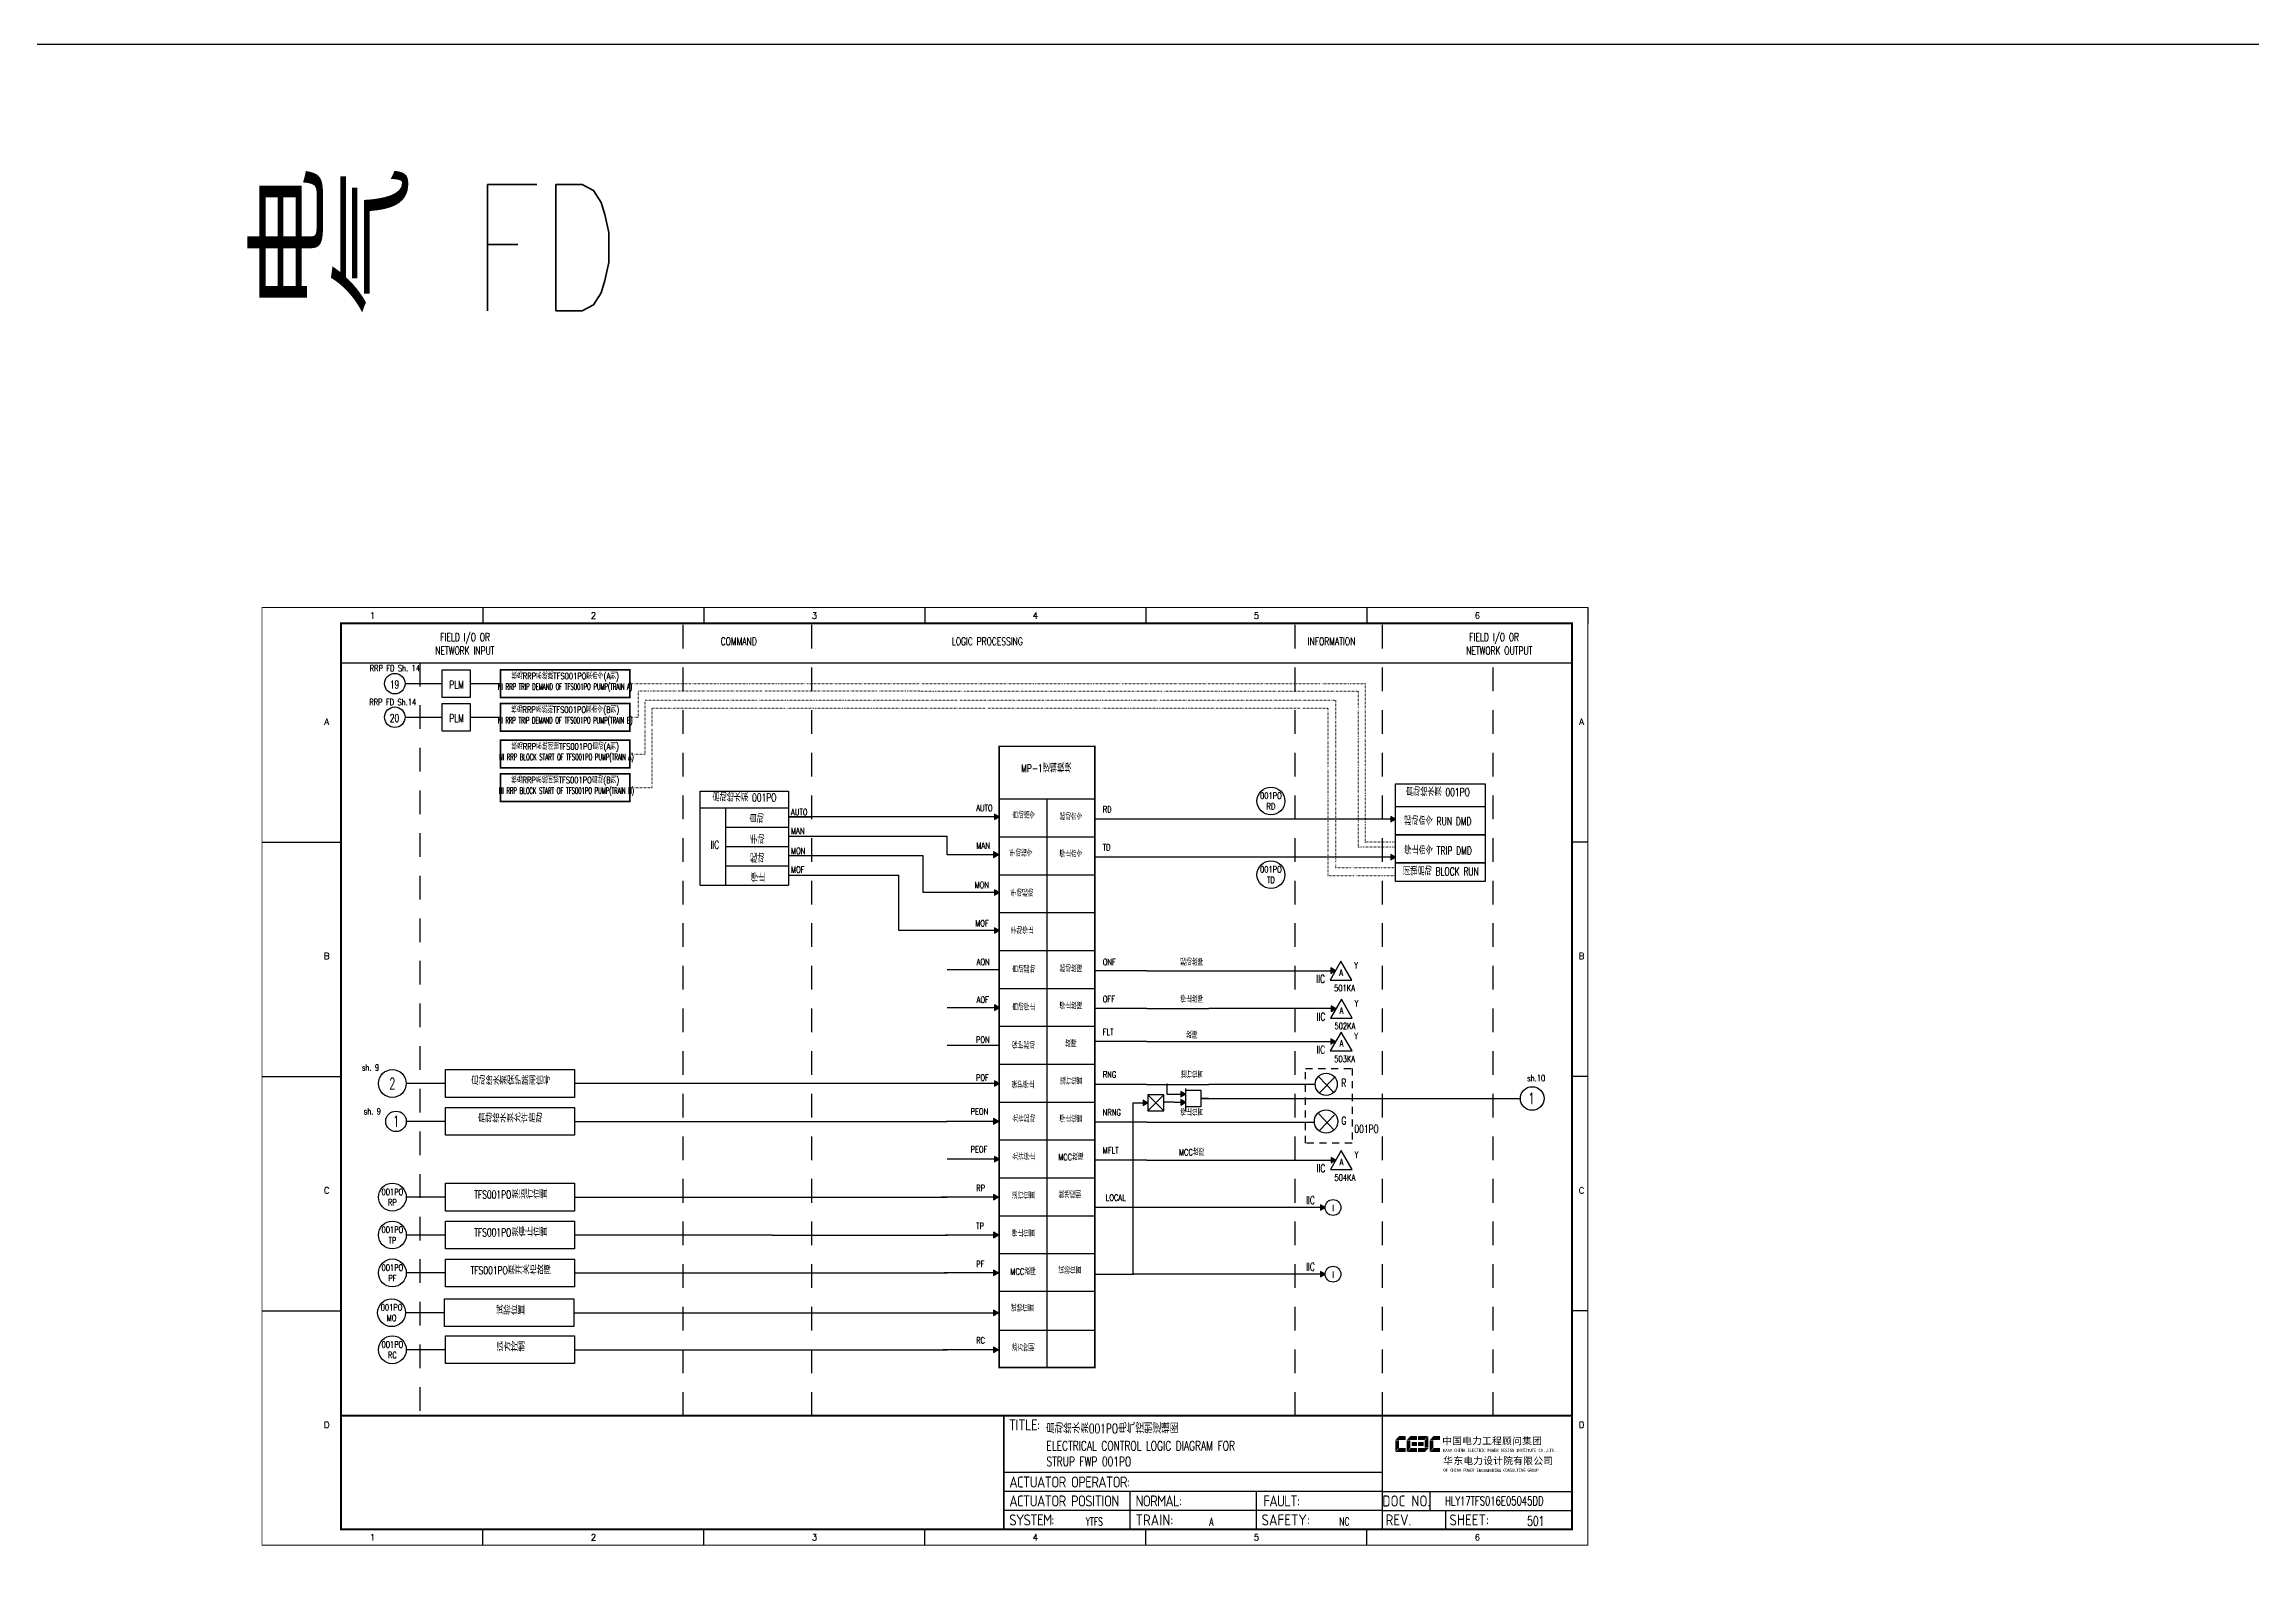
# Model space of a CAD drawing. Header units: millimetres. Extents: x 14388 to 19722, y -3447 to -1598.
# Drawn here: x 18324 to 19023, y -2083 to -1598 of the extents above; entities that cross this region are included whole.
import ezdxf
from ezdxf.enums import TextEntityAlignment as Align

# ---------------------------------------------------------------- set-up
doc = ezdxf.new("R2010")
doc.units = ezdxf.units.MM
for name, pattern in [('ACAD_ISO10W100', [18, 12, -3, 0, -3]), ('DOT', [6.35, 0, -6.35]), ('DOT2', [3.175, 0, -3.175]), ('JIS_02_0.7', [1.35, 0.75, -0.6])]:
    doc.linetypes.add(name, pattern=pattern)
for name, color, linetype in [('BORDER', 1, 'Continuous'), ('INSTRUMENT', 4, 'Continuous'), ('MLINE', 6, 'Continuous'), ('TITLE', 1, 'Continuous'), ('TK', 7, 'Continuous'), ('图框_外框线', 7, 'Continuous'), ('图框_标题栏文字', 6, 'Continuous')]:
    doc.layers.add(name, color=color, linetype=linetype)
doc.styles.add('ecepdi', font='simhei.ttf', dxfattribs={"width": 0.9})
doc.styles.get("Standard").update_dxf_attribs({"font": 'romans.shx', "width": 0.7, "bigfont": '@0hztxta.shx'})
doc.styles.add('工程字', font='gbenor.shx', dxfattribs={"bigfont": 'gbcbig.shx'})

# ---------------------------------------------------------------- blocks, each defined once
blk = doc.blocks.new('A$C1E0003F3')
h = blk.add_hatch(color=152)
edge = h.paths.add_edge_path()
edge.add_ellipse((5.15, 4.41), major_axis=(0, 0.211), ratio=0.769231, start_angle=-90, end_angle=0)
edge.add_line((5.15, 4.62), (3.22, 4.62))
edge.add_line((3.22, 4.62), (2.09, 3.35))
edge.add_line((2.09, 3.35), (5.32, 3.35))
edge.add_line((5.32, 3.35), (5.32, 4.41))
h.paths.add_polyline_path([(3.22, 3.23), (2.09, 3.23), (2.09, -0.36), (3.22, 0.91)])
edge = h.paths.add_edge_path()
edge.add_line((5.32, 0.81), (3.27, 0.81))
edge.add_line((3.27, 0.81), (2.13, -0.46))
edge.add_line((2.13, -0.46), (5.15, -0.46))
edge.add_ellipse((5.15, -0.25), major_axis=(0, 0.211), ratio=0.769231, start_angle=180, end_angle=270)
edge.add_line((5.32, -0.25), (5.32, 0.81))
h = blk.add_hatch(color=152)
edge = h.paths.add_edge_path()
edge.add_ellipse((8.78, 4.41), major_axis=(0, 0.211), ratio=0.769231, start_angle=-90, end_angle=0)
edge.add_line((8.78, 4.62), (6.84, 4.62))
edge.add_line((6.84, 4.62), (5.71, 3.35))
edge.add_line((5.71, 3.35), (8.94, 3.35))
edge.add_line((8.94, 3.35), (8.94, 4.41))
h.paths.add_polyline_path([(6.84, 3.23), (5.71, 3.23), (5.71, -0.36), (6.84, 0.91)])
edge = h.paths.add_edge_path()
edge.add_ellipse((8.78, 2.49), major_axis=(0, 0.211), ratio=0.769231, start_angle=-90, end_angle=0)
edge.add_line((8.78, 2.7), (7.22, 2.7))
edge.add_line((7.22, 2.7), (7.22, 1.44))
edge.add_line((7.22, 1.44), (8.78, 1.44))
edge.add_ellipse((8.78, 1.65), major_axis=(0, 0.211), ratio=0.769231, start_angle=180, end_angle=270)
edge.add_line((8.94, 1.65), (8.94, 2.49))
edge = h.paths.add_edge_path()
edge.add_line((8.94, 0.81), (6.89, 0.81))
edge.add_line((6.89, 0.81), (5.75, -0.46))
edge.add_line((5.75, -0.46), (8.78, -0.46))
edge.add_ellipse((8.78, -0.25), major_axis=(0, 0.211), ratio=0.769231, start_angle=180, end_angle=270)
edge.add_line((8.94, -0.25), (8.94, 0.81))
h = blk.add_hatch(color=1)
edge = h.paths.add_edge_path()
edge.add_line((12.48, 4.62), (9.46, 4.62))
edge.add_ellipse((9.46, 4.41), major_axis=(0, 0.211), ratio=0.769231, start_angle=0, end_angle=90)
edge.add_line((9.3, 4.41), (9.3, 3.35))
edge.add_line((9.3, 3.35), (11.35, 3.35))
edge.add_line((11.35, 3.35), (12.48, 4.62))
h.paths.add_polyline_path([(12.57, 4.56), (11.38, 3.23), (11.38, 0.93), (12.57, 0.93)])
edge = h.paths.add_edge_path()
edge.add_line((11.03, 2.7), (9.46, 2.7))
edge.add_ellipse((9.46, 2.49), major_axis=(0, 0.211), ratio=0.769231, start_angle=0, end_angle=90)
edge.add_line((9.3, 2.49), (9.3, 1.65))
edge.add_ellipse((9.46, 1.65), major_axis=(0, 0.211), ratio=0.769231, start_angle=90, end_angle=180)
edge.add_line((9.46, 1.44), (11.03, 1.44))
edge.add_line((11.03, 1.44), (11.03, 2.7))
h = blk.add_hatch(color=1)
edge = h.paths.add_edge_path()
edge.add_line((12.58, 0.79), (9.3, 0.79))
edge.add_line((9.3, 0.79), (9.3, -0.27))
edge.add_ellipse((9.46, -0.27), major_axis=(0, 0.211), ratio=0.769231, start_angle=90, end_angle=180)
edge.add_line((9.46, -0.48), (11.43, -0.48))
edge.add_line((11.43, -0.48), (12.58, 0.79))
h = blk.add_hatch(color=152)
edge = h.paths.add_edge_path()
edge.add_ellipse((16.11, 4.41), major_axis=(0, 0.211), ratio=0.769231, start_angle=-90, end_angle=0)
edge.add_line((16.11, 4.62), (14.14, 4.62))
edge.add_line((14.14, 4.62), (13, 3.35))
edge.add_line((13, 3.35), (16.27, 3.35))
edge.add_line((16.27, 3.35), (16.27, 4.41))
h.paths.add_polyline_path([(14.14, 3.23), (13, 3.23), (13, -0.36), (14.14, 0.91)])
edge = h.paths.add_edge_path()
edge.add_line((16.27, 0.81), (14.18, 0.81))
edge.add_line((14.18, 0.81), (13.04, -0.46))
edge.add_line((13.04, -0.46), (16.03, -0.46))
edge.add_ellipse((16.03, -0.15), major_axis=(0, 0.316), ratio=0.769231, start_angle=180, end_angle=270)
edge.add_line((16.27, -0.15), (16.27, 0.81))
at = {"layer": 'TITLE', "color": 7, "style": 'ecepdi'}
for s, p in [('中', (16.92, 1.94)), ('国', (20.09, 2)), ('电', (23.25, 1.99)), ('力', (26.39, 1.96)), ('工', (29.53, 1.95)), ('程', (32.71, 1.98)), ('顾', (35.9, 1.98)), ('问', (39.09, 1.94)), ('集', (42.26, 1.98)), ('团', (45.42, 2.01)), ('华', (17.24, -4.31)), ('东', (20.45, -4.29)), ('电', (23.62, -4.35)), ('力', (26.75, -4.32)), ('设', (29.92, -4.3)), ('计', (33.05, -4.31)), ('院', (36.26, -4.29)), ('有', (39.41, -4.29)), ('限', (42.57, -4.32)), ('公', (45.78, -4.38)), ('司', (48.91, -4.35))]:
    blk.add_text(s, height=2.2, dxfattribs=at).set_placement(p)
at = {"layer": 'TITLE', "color": 7, "style": 'ecepdi', "width": 0.975}
for s, p in [('E', (17.58, 0.02)), ('A', (18.29, 0.03)), ('S', (19, 0.03)), ('T', (19.7, 0.03)), ('C', (21.1, 0.09)), ('H', (21.77, 0.09)), ('I', (22.46, 0.09)), ('N', (23.17, 0.1)), ('A', (23.86, 0.1)), ('E', (25.35, 0.09)), ('L', (26.05, 0.11)), ('E', (26.76, 0.1)), ('C', (27.46, 0.12)), ('T', (28.18, 0.11)), ('R', (28.87, 0.1)), ('I', (29.57, 0.11)), ('C', (30.28, 0.1)), ('P', (31.64, 0.09)), ('O', (32.32, 0.08)), ('W', (33.03, 0.08)), ('E', (33.72, 0.08)), ('R', (34.42, 0.09)), ('D', (35.81, 0.1)), ('E', (36.52, 0.1)), ('S', (37.2, 0.1)), ('I', (37.91, 0.09)), ('G', (38.68, 0.11)), ('N', (39.38, 0.09)), ('I', (40.72, 0.07)), ('N', (41.43, 0.08)), ('S', (42.14, 0.08)), ('T', (42.83, 0.08)), ('I', (43.52, 0.09)), ('T', (44.22, 0.07)), ('U', (44.93, 0.07)), ('T', (45.63, 0.08)), ('E', (46.34, 0.09)), ('C', (47.76, 0.11)), ('O', (48.48, 0.1)), ('L', (50.56, 0.1)), ('T', (51.27, 0.1)), ('D', (51.96, 0.1)), ('O', (17.67, -6.18)), ('OF', (18.01, -6.2)), ('F', (18.37, -6.2)), ('C', (19.8, -6.19)), ('H', (20.47, -6.19)), ('I', (21.15, -6.19)), ('N', (21.87, -6.18)), ('A', (22.56, -6.18)), ('P', (23.98, -6.2)), ('O', (24.66, -6.21)), ('W', (25.36, -6.21)), ('E', (26.06, -6.21)), ('R', (26.75, -6.2)), ('E', (28.19, -6.24)), ('N', (28.91, -6.27)), ('G', (29.62, -6.26)), ('I', (30.32, -6.27)), ('N', (31.02, -6.27)), ('E', (31.7, -6.28)), ('E', (32.41, -6.27)), ('R', (33.1, -6.24)), ('I', (33.81, -6.24)), ('N', (34.51, -6.26)), ('G', (35.2, -6.24)), ('C', (36.61, -6.19)), ('O', (37.3, -6.21)), ('N', (38, -6.2)), ('S', (38.71, -6.21)), ('U', (39.41, -6.18)), ('L', (40.11, -6.18)), ('T', (40.81, -6.19)), ('I', (41.51, -6.21)), ('N', (42.2, -6.21)), ('G', (42.91, -6.17)), ('G', (44.29, -6.2)), ('R', (45, -6.21)), ('O', (45.69, -6.22)), ('U', (46.39, -6.2)), ('P', (47.1, -6.23)), ('.', (49.23, 0.1)), (',', (49.87, 0.1)), ('.', (52.72, 0.11))]:
    blk.add_text(s, height=1, dxfattribs=at).set_placement(p, align=Align.MIDDLE_CENTER)
blk = doc.blocks.new('1')
for p, q in [((70, 297), (70, 292)), ((140, 297), (140, 292)), ((210, 297), (210, 292)), ((280, 297), (280, 292)), ((350, 297), (350, 292)), ((420, 297), (420, 292)), ((0, 222.75), (25, 222.75)), ((420, 222.75), (415, 222.75)), ((0, 148.5), (25, 148.5)), ((420, 148.5), (415, 148.5)), ((0, 74.25), (25, 74.25)), ((420, 74.25), (415, 74.25)), ((70, 0), (70, 5)), ((140, 0), (140, 5)), ((210, 0), (210, 5)), ((280, 0), (280, 5)), ((350, 0), (350, 5))]:
    blk.add_line(p, q)
at = {"layer": '图框_外框线'}
for p, q in [((355, 5), (355, 41)), ((355, 23), (235, 23)), ((355, 17), (235, 17)), ((275, 11), (275, 17)), ((315, 11), (315, 17)), ((355, 17), (415, 17)), ((370, 11), (370, 17)), ((355, 11), (235, 11)), ((355, 11), (235, 11)), ((275, 5), (275, 11)), ((315, 5), (315, 11)), ((355, 11), (415, 11)), ((375, 5), (375, 11))]:
    blk.add_line(p, q, dxfattribs=at)
for points, const_width in [([(0, 0), (420, 0), (420, 297), (0, 297)], 0.3), ([(25, 5), (415, 5), (415, 292), (25, 292)], 0.6)]:
    blk.add_lwpolyline(points, close=True, dxfattribs=dict(at, const_width=const_width))
at = {"layer": '图框_外框线', "const_width": 0.6}
blk.add_lwpolyline([(235, 41), (25, 41)], dxfattribs=at)
at = {"layer": '图框_外框线'}
blk.add_lwpolyline([(415, 41, 0.6, 0.6, 0), (235, 41, 0.6, 0.6, 0), (235, 5, 0, 0, 0)], format="xyseb", dxfattribs=at)
blk.add_blockref('A$C1E0003F3', (356.94, 29.95))
at = {"layer": 'TK', "color": 3}
for s, p in [('1', (35, 294.5)), ('2', (105, 294.5)), ('3', (175, 294.5)), ('4', (245, 294.5)), ('5', (315, 294.5)), ('6', (385, 294.5)), ('1', (35, 2.5)), ('2', (105, 2.5)), ('3', (175, 2.5)), ('4', (245, 2.5)), ('5', (315, 2.5)), ('6', (385, 2.5))]:
    blk.add_text(s, height=2, dxfattribs=at).set_placement(p, align=Align.MIDDLE)
for s, p in [('A', (20.5, 259.88)), ('A', (418, 259.88)), ('B', (20.5, 185.62)), ('B', (418, 185.62)), ('C', (20.5, 111.38)), ('C', (418, 111.38)), ('D', (20.5, 37.12)), ('D', (418, 37.12))]:
    blk.add_text(s, height=2, dxfattribs=at).set_placement(p, align=Align.CENTER)
at = {"layer": '图框_标题栏文字', "char_height": 3.5, "style": '工程字'}
for s, insert, width, attachment_point in [('{\\T0.9; TITLE:}', (234.86, 38.09), 14.2249, 4), ('{\\T0.9; ACTUATOR OPERATOR:}', (235, 20), 40, 4), ('{\\T0.9; ACTUATOR POSITION}', (235, 14), 45, 4), ('{\\T0.9; NORMAL:}', (275, 14), 18.2557, 4), ('{\\T0.9; FAULT:}', (315.44, 14), 15, 4), ('DOC NO.', (362.5, 14), 15, 5), ('{\\T0.9; SYSTEM:}', (235, 8), 17.9526, 4), ('{\\T0.9; }TRAIN: ', (275, 8), 17.6638, 4), ('SAFETY:', (324.3, 8), 22.3993, 5), ('REV.', (360, 8), 10, 5), ('SHEET:', (382.42, 8), 20, 5)]:
    blk.add_mtext(s, dxfattribs=dict(at, insert=insert, width=width, attachment_point=attachment_point))

msp = doc.modelspace()

# ---------------------------------------------------------------- hatches: boundary and pattern name
for points in [[(18626.34, -1842.46), (18624.84, -1841.59), (18624.84, -1843.32)], [(18751.91, -1843.2), (18750.41, -1842.33), (18750.41, -1844.07)], [(18626.07, -1854.46), (18624.57, -1853.59), (18624.57, -1855.32)], [(18751.91, -1855.22), (18750.41, -1854.35), (18750.41, -1856.08)], [(18626.34, -1866.46), (18624.84, -1865.59), (18624.84, -1867.32)], [(18626.34, -1878.46), (18624.84, -1877.59), (18624.84, -1879.32)], [(18732.88, -1891.2), (18731.38, -1890.33), (18731.38, -1892.07)], [(18626.34, -1902.93), (18624.84, -1902.06), (18624.84, -1903.79)], [(18732.99, -1903.2), (18731.49, -1902.33), (18731.49, -1904.07)], [(18732.92, -1913.62), (18731.42, -1912.75), (18731.42, -1914.49)], [(18626.34, -1926.93), (18624.84, -1926.06), (18624.84, -1927.79)], [(18626.07, -1938.93), (18624.57, -1938.06), (18624.57, -1939.79)], [(18626.34, -1950.93), (18624.84, -1950.06), (18624.84, -1951.79)], [(18732.97, -1951.2), (18731.47, -1950.33), (18731.47, -1952.07)], [(18626.07, -1962.93), (18624.57, -1962.06), (18624.57, -1963.79)], [(18729.58, -1966.21), (18728.08, -1965.35), (18728.08, -1967.08)], [(18626.07, -1974.93), (18624.57, -1974.06), (18624.57, -1975.79)], [(18626.07, -1986.93), (18624.57, -1986.06), (18624.57, -1987.79)], [(18729.58, -1987.33), (18728.08, -1986.47), (18728.08, -1988.2)], [(18626.07, -1999.57), (18624.57, -1998.71), (18624.57, -2000.44)], [(18626.07, -2011.28), (18624.57, -2010.42), (18624.57, -2012.15)]]:
    msp.add_hatch(color=256).paths.add_polyline_path(points)
h = msp.add_hatch(color=256)
h.paths.add_polyline_path([(18679.29, -1927.18), (18679.58, -1927.18), (18679.58, -1927.18), (18679.87, -1927.18, 0.926538)])
h.paths.add_polyline_path([(18679.87, -1927.2, 0.019012), (18679.87, -1927.18), (18679.58, -1927.18), (18679.58, -1927.49, 0.419038)])
h.paths.add_polyline_path([(18679.58, -1927.18), (18679.29, -1927.18, 0.019106), (18679.29, -1927.2, 0.409405), (18679.58, -1927.49)])
h = msp.add_hatch(color=256)
h.paths.add_polyline_path([(18668.42, -1987.31), (18668.71, -1987.31), (18668.71, -1987.31), (18669.01, -1987.31, 0.926538)])
h.paths.add_polyline_path([(18669.01, -1987.33, 0.019012), (18669.01, -1987.31), (18668.71, -1987.31), (18668.71, -1987.63, 0.419038)])
h.paths.add_polyline_path([(18668.71, -1987.31), (18668.42, -1987.31, 0.019106), (18668.42, -1987.33, 0.409405), (18668.71, -1987.63)])
at = {"layer": 'BORDER'}
for color, points in [(256, [(18685.36, -1930.32), (18683.86, -1929.45), (18683.86, -1931.19)]), (40, [(18673.45, -1933.06), (18671.95, -1932.19), (18671.95, -1933.93)]), (256, [(18685.36, -1932.88), (18683.86, -1932.02), (18683.86, -1933.75)])]:
    msp.add_hatch(color=color, dxfattribs=at).paths.add_polyline_path(points)

# ---------------------------------------------------------------- linework, layer by layer
for p, q in [((18438.14, -1800.26), (18449.88, -1800.26)), ((18458.77, -1800.26), (18468.37, -1800.26)), ((18438.14, -1810.9), (18449.88, -1810.9)), ((18458.77, -1810.9), (18468.37, -1810.9)), ((18626.34, -1836.8), (18626.34, -1820.12)), ((18626.34, -1820.12), (18656.62, -1820.12)), ((18656.62, -1836.8), (18656.62, -1820.12)), ((18626.34, -1836.8), (18656.62, -1836.8)), ((18641.48, -1836.8), (18641.48, -2016.92)), ((18531.63, -1839.58), (18559.58, -1839.58)), ((18539.62, -1839.87), (18539.62, -1864.14)), ((18539.62, -1845.72), (18559.58, -1845.72)), ((18539.62, -1845.72), (18559.58, -1845.72)), ((18559.58, -1842.46), (18566.73, -1842.46)), ((18626.34, -1842.46), (18559.58, -1842.46)), ((18626.34, -1842.46), (18609.89, -1842.46)), ((18751.91, -1843.2), (18678.07, -1843.2)), ((18539.62, -1851.86), (18559.58, -1851.86)), ((18539.62, -1851.86), (18559.58, -1851.86)), ((18559.58, -1848.6), (18609.89, -1848.6)), ((18609.89, -1854.46), (18609.89, -1848.6)), ((18626.34, -1848.8), (18656.62, -1848.8)), ((18539.62, -1858), (18559.58, -1858)), ((18539.62, -1858), (18559.58, -1858)), ((18559.58, -1854.74), (18602.27, -1854.74)), ((18602.27, -1866.46), (18602.27, -1854.74)), ((18626.34, -1854.46), (18609.89, -1854.46)), ((18531.63, -1864.14), (18559.58, -1864.14)), ((18559.58, -1860.88), (18594.5, -1860.88)), ((18594.5, -1878.46), (18594.5, -1860.88)), ((18626.34, -1866.46), (18602.27, -1866.46)), ((18626.34, -1860.8), (18656.62, -1860.8)), ((18626.34, -1872.8), (18656.62, -1872.8)), ((18626.34, -1878.46), (18594.5, -1878.46)), ((18626.34, -1884.8), (18656.62, -1884.8)), ((18626.34, -1890.93), (18609.89, -1890.93)), ((18671.23, -1891.2), (18656.62, -1891.2)), ((18673.07, -1891.2), (18692.72, -1891.2)), ((18692.72, -1891.2), (18732.88, -1891.2)), ((18626.34, -1896.8), (18656.62, -1896.8)), ((18626.34, -1902.93), (18609.89, -1902.93)), ((18626.34, -1908.8), (18656.62, -1908.8)), ((18671.23, -1903.2), (18656.62, -1903.2)), ((18673.07, -1903.2), (18692.72, -1903.2)), ((18732.99, -1903.2), (18692.72, -1903.2)), ((18626.34, -1914.93), (18609.89, -1914.93)), ((18671.23, -1913.62), (18656.62, -1913.62)), ((18671.23, -1913.62), (18656.62, -1913.62)), ((18673.07, -1913.62), (18692.72, -1913.62)), ((18692.72, -1913.62), (18732.92, -1913.62)), ((18626.34, -1920.8), (18656.62, -1920.8)), ((18609.89, -1926.93), (18491.84, -1926.93)), ((18626.34, -1926.93), (18609.89, -1926.93)), ((18673.07, -1927.2), (18692.72, -1927.2)), ((18679.58, -1930.32), (18679.58, -1927.2)), ((18726.41, -1927.2), (18692.72, -1927.2)), ((18727.53, -1924.68), (18732.32, -1929.78)), ((18732.54, -1924.99), (18727.71, -1930)), ((18626.34, -1932.8), (18656.62, -1932.8)), ((18668.7, -1933.06), (18668.7, -1987.33)), ((18692.65, -1931.68), (18690.36, -1931.68)), ((18690.36, -1931.68), (18791.44, -1931.68)), ((18727.59, -1936.51), (18732.38, -1941.61)), ((18732.6, -1936.82), (18727.77, -1941.83)), ((18491.84, -1938.93), (18554.46, -1938.93)), ((18554.46, -1938.93), (18609.89, -1938.93)), ((18626.34, -1938.93), (18609.68, -1938.93)), ((18673.07, -1939.2), (18692.72, -1939.2)), ((18692.72, -1939.2), (18726.18, -1939.2)), ((18626.34, -1950.93), (18609.89, -1950.93)), ((18626.34, -1944.8), (18656.62, -1944.8)), ((18626.34, -1956.8), (18656.62, -1956.8)), ((18673.07, -1951.2), (18692.72, -1951.2)), ((18692.72, -1951.2), (18732.97, -1951.2)), ((18491.85, -1962.93), (18554.46, -1962.93)), ((18554.46, -1962.93), (18609.89, -1962.93)), ((18626.34, -1962.93), (18607.96, -1962.93)), ((18626.34, -1968.8), (18656.62, -1968.8)), ((18671.23, -1966.21), (18656.62, -1966.21)), ((18554.46, -1974.93), (18491.85, -1974.93)), ((18554.46, -1974.93), (18609.89, -1974.93)), ((18626.34, -1974.93), (18609.27, -1974.93)), ((18626.34, -1980.8), (18656.62, -1980.8)), ((18491.85, -1986.93), (18554.46, -1986.93)), ((18554.46, -1986.93), (18609.89, -1986.93)), ((18626.34, -1986.93), (18608.92, -1986.93)), ((18626.34, -1992.68), (18656.62, -1992.68)), ((18656.63, -1987.33), (18668.7, -1987.33)), ((18729.58, -1987.33), (18668.7, -1987.33)), ((18491.6, -1999.54), (18626.34, -1999.54)), ((18626.34, -2005.04), (18656.62, -2005.04)), ((18491.85, -2011.28), (18554.46, -2011.28)), ((18554.46, -2011.28), (18609.89, -2011.28)), ((18626.34, -2011.28), (18608.45, -2011.28))]:
    msp.add_line(p, q)
at = {"linetype": 'DOT2', "ltscale": 0.1}
for p, q in [((18509.3, -1800.26), (18742.3, -1800.26)), ((18601.2, -1802.66), (18512.06, -1802.66)), ((18512.06, -1810.9), (18512.06, -1802.66)), ((18601.2, -1802.66), (18740.08, -1802.66)), ((18740.08, -1802.66), (18740.08, -1852.04)), ((18742.3, -1800.26), (18742.3, -1850.5)), ((18509.3, -1810.9), (18509.65, -1810.9)), ((18509.3, -1810.9), (18512.06, -1810.9)), ((18514.24, -1822.56), (18514.24, -1805.52)), ((18514.24, -1805.52), (18732.88, -1805.52)), ((18516.43, -1833.2), (18516.43, -1807.99)), ((18516.43, -1807.99), (18730.49, -1807.99)), ((18730.49, -1807.99), (18730.49, -1861.03)), ((18732.88, -1805.52), (18732.88, -1858.51)), ((18509.3, -1822.56), (18514.24, -1822.56)), ((18509.3, -1833.2), (18516.43, -1833.2)), ((18751.91, -1852.04), (18740.08, -1852.04)), ((18751.91, -1850.5), (18742.3, -1850.5)), ((18732.88, -1858.51), (18751.91, -1858.51)), ((18730.49, -1861.03), (18751.91, -1861.03))]:
    msp.add_line(p, q, dxfattribs=at)
at = {"color": 0}
for p, q in [((18678.07, -1843.2), (18656.62, -1843.2)), ((18751.88, -1855.2), (18656.62, -1855.2)), ((18673.07, -1891.2), (18656.62, -1891.2)), ((18673.07, -1903.2), (18656.62, -1903.2)), ((18673.07, -1913.62), (18656.62, -1913.62)), ((18673.07, -1913.62), (18656.62, -1913.62)), ((18450.91, -1926.93), (18438.52, -1926.93)), ((18673.07, -1927.2), (18656.62, -1927.2)), ((18673.07, -1927.2), (18656.62, -1927.2)), ((18679.58, -1930.32), (18684.97, -1930.32)), ((18450.91, -1938.93), (18438.52, -1938.93)), ((18673.07, -1939.2), (18656.62, -1939.2)), ((18673.07, -1939.2), (18656.62, -1939.2)), ((18673.07, -1951.2), (18656.62, -1951.2)), ((18673.07, -1951.2), (18656.62, -1951.2)), ((18673.07, -1951.2), (18692.72, -1951.2)), ((18450.92, -1962.93), (18438.53, -1962.93)), ((18673.07, -1966.21), (18656.62, -1966.21)), ((18729.58, -1966.21), (18656.62, -1966.21)), ((18450.92, -1974.93), (18438.53, -1974.93)), ((18450.92, -1986.93), (18438.53, -1986.93)), ((18450.67, -1999.54), (18438.28, -1999.54)), ((18450.92, -2011.28), (18438.53, -2011.28))]:
    msp.add_line(p, q, dxfattribs=at)
at = {"linetype": 'DOT', "ltscale": 4}
for p, q in [((18751.91, -1852.64), (18740.08, -1848.14)), ((18742.3, -1850.5), (18751.91, -1855.22))]:
    msp.add_line(p, q, dxfattribs=at)
at = {"color": 40}
msp.add_line((18681.76, -1932.88), (18678.45, -1932.88), dxfattribs=at)
for points in [[(14388.26, -1597.68), (19722.47, -1597.68), (19722.47, -3447.02), (14388.26, -3447.02)], [(18449.88, -1795.87), (18458.77, -1795.87), (18458.77, -1804.65), (18449.88, -1804.65)], [(18449.88, -1806.52), (18458.77, -1806.52), (18458.77, -1815.29), (18449.88, -1815.29)], [(18751.91, -1831.99), (18780.25, -1831.99), (18780.25, -1848.14), (18751.91, -1848.14)], [(18626.34, -1836.8), (18656.62, -1836.8), (18656.62, -2016.92), (18626.34, -2016.92)], [(18751.91, -1839.22), (18780.25, -1839.22), (18780.25, -1848.14), (18751.91, -1848.14)], [(18626.34, -1842.46), (18624.84, -1841.59), (18624.84, -1843.32)], [(18751.91, -1843.2), (18750.41, -1842.33), (18750.41, -1844.07)], [(18751.91, -1848.14), (18780.25, -1848.14), (18780.25, -1857.07), (18751.91, -1857.07)], [(18626.07, -1854.46), (18624.57, -1853.59), (18624.57, -1855.32)], [(18751.91, -1855.22), (18750.41, -1854.35), (18750.41, -1856.08)], [(18751.91, -1857.07), (18780.25, -1857.07), (18780.25, -1862.93), (18751.91, -1862.93)], [(18626.34, -1866.46), (18624.84, -1865.59), (18624.84, -1867.32)], [(18626.34, -1878.46), (18624.84, -1877.59), (18624.84, -1879.32)], [(18732.88, -1891.2), (18731.38, -1890.33), (18731.38, -1892.07)], [(18626.34, -1902.93), (18624.84, -1902.06), (18624.84, -1903.79)], [(18732.99, -1903.2), (18731.49, -1902.33), (18731.49, -1904.07)], [(18732.92, -1913.62), (18731.42, -1912.75), (18731.42, -1914.49)], [(18450.91, -1922.54), (18491.84, -1922.54), (18491.84, -1931.32), (18450.91, -1931.32)], [(18626.34, -1926.93), (18624.84, -1926.06), (18624.84, -1927.79)], [(18450.91, -1934.54), (18491.84, -1934.54), (18491.84, -1943.32), (18450.91, -1943.32)], [(18626.07, -1938.93), (18624.57, -1938.06), (18624.57, -1939.79)], [(18626.34, -1950.93), (18624.84, -1950.06), (18624.84, -1951.79)], [(18732.97, -1951.2), (18731.47, -1950.33), (18731.47, -1952.07)], [(18450.92, -1958.54), (18491.85, -1958.54), (18491.85, -1967.32), (18450.92, -1967.32)], [(18626.07, -1962.93), (18624.57, -1962.06), (18624.57, -1963.79)], [(18450.92, -1970.54), (18491.85, -1970.54), (18491.85, -1979.32), (18450.92, -1979.32)], [(18729.58, -1966.21), (18728.08, -1965.35), (18728.08, -1967.08)], [(18626.07, -1974.93), (18624.57, -1974.06), (18624.57, -1975.79)], [(18450.92, -1982.54), (18491.85, -1982.54), (18491.85, -1991.32), (18450.92, -1991.32)], [(18626.07, -1986.93), (18624.57, -1986.06), (18624.57, -1987.79)], [(18729.58, -1987.33), (18728.08, -1986.47), (18728.08, -1988.2)], [(18450.67, -1995.15), (18491.6, -1995.15), (18491.6, -2003.93), (18450.67, -2003.93)], [(18626.07, -1999.57), (18624.57, -1998.71), (18624.57, -2000.44)], [(18450.92, -2006.89), (18491.85, -2006.89), (18491.85, -2015.67), (18450.92, -2015.67)], [(18626.07, -2011.28), (18624.57, -2010.42), (18624.57, -2012.15)]]:
    msp.add_lwpolyline(points, close=True)
at = {"const_width": 0.5}
for points in [[(18468.37, -1795.87), (18509.3, -1795.87), (18509.3, -1804.65), (18468.37, -1804.65)], [(18468.37, -1806.52), (18509.3, -1806.52), (18509.3, -1815.29), (18468.37, -1815.29)], [(18468.37, -1818.17), (18509.3, -1818.17), (18509.3, -1826.95), (18468.37, -1826.95)], [(18468.37, -1828.82), (18509.3, -1828.82), (18509.3, -1837.59), (18468.37, -1837.59)]]:
    msp.add_lwpolyline(points, close=True, dxfattribs=at)
for const_width in [0.5, 0.2]:
    msp.add_lwpolyline([(18626.34, -1820.12), (18656.62, -1820.12), (18656.62, -2016.92), (18626.34, -2016.92), (18626.34, -1820.12)], dxfattribs=dict(const_width=const_width))
for points in [[(18531.63, -1834.31), (18559.58, -1834.31), (18559.58, -1839.58)], [(18531.63, -1864.14), (18531.63, -1834.31)], [(18559.58, -1839.58), (18559.58, -1845.72)], [(18559.58, -1845.72), (18559.58, -1851.86)], [(18559.58, -1851.86), (18559.58, -1858)], [(18559.58, -1858), (18559.58, -1864.14)]]:
    msp.add_lwpolyline(points)
at = {"color": 1}
for points in [[(18738.07, -1894.2), (18734.61, -1888.2), (18731.14, -1894.2)], [(18738.19, -1906.2), (18734.72, -1900.2), (18731.26, -1906.2)], [(18738.11, -1916.62), (18734.65, -1910.62), (18731.18, -1916.62)], [(18738.17, -1954.2), (18734.71, -1948.2), (18731.24, -1954.2)]]:
    msp.add_lwpolyline(points, close=True, dxfattribs=at)
at = {"linetype": 'JIS_02_0.7', "ltscale": 3}
msp.add_lwpolyline([(18723.38, -1922.15), (18738.12, -1922.15), (18738.12, -1945.8), (18723.38, -1945.8)], close=True, dxfattribs=at)
for centre, radius in [((18434.89, -1800.26), 3.25), ((18434.89, -1810.9), 3.25), ((18712.4, -1837.44), 4.41), ((18712.4, -1860.78), 4.41), ((18434.1, -1926.93), 4.41), ((18729.92, -1927.19), 3.51), ((18795.18, -1931.68), 3.74), ((18435.27, -1938.93), 3.25), ((18729.88, -1938.97), 3.69), ((18434.12, -1962.93), 4.41), ((18732.08, -1966.21), 2.5), ((18732.08, -1966.21), 2.5), ((18434.12, -1974.93), 4.41), ((18434.12, -1986.93), 4.41), ((18732.08, -1987.33), 2.5), ((18732.08, -1987.33), 2.5), ((18433.86, -1999.54), 4.41), ((18434.12, -2011.28), 4.41)]:
    msp.add_circle(centre, radius)
at = {"layer": 'BORDER'}
for p, q in [((18685.36, -1928.49), (18685.36, -1935.68)), ((18681.76, -1930.32), (18685.36, -1930.32)), ((18681.76, -1932.88), (18685.36, -1932.88))]:
    msp.add_line(p, q, dxfattribs=at)
at = {"layer": 'BORDER', "color": 40}
for p, q in [((18668.7, -1933.06), (18673.45, -1933.06)), ((18673.45, -1930.56), (18678.45, -1935.56)), ((18678.45, -1930.56), (18673.45, -1935.56))]:
    msp.add_line(p, q, dxfattribs=at)
at = {"layer": 'BORDER'}
for points in [[(18685.36, -1930.32), (18683.86, -1929.45), (18683.86, -1931.19)], [(18690.36, -1929.18), (18685.36, -1929.18), (18685.36, -1934.18), (18690.36, -1934.18)], [(18685.36, -1932.88), (18683.86, -1932.02), (18683.86, -1933.75)]]:
    msp.add_lwpolyline(points, close=True, dxfattribs=at)
at = {"layer": 'BORDER', "color": 40}
for points in [[(18673.45, -1933.06), (18671.95, -1932.19), (18671.95, -1933.93)], [(18678.45, -1930.56), (18673.45, -1930.56), (18673.45, -1935.56), (18678.45, -1935.56)]]:
    msp.add_lwpolyline(points, close=True, dxfattribs=at)
at = {"layer": 'MLINE', "linetype": 'JIS_02_0.7', "ltscale": 10}
for p, q in [((18526.24, -2032.18), (18526.24, -1781.18)), ((18566.96, -2032.18), (18566.96, -1781.18)), ((18720.04, -2032.18), (18720.04, -1781.18)), ((18747.81, -2032.18), (18747.81, -1781.18)), ((18442.81, -1793.62), (18442.81, -2032.18)), ((18782.81, -2032.18), (18782.81, -1793.62))]:
    msp.add_line(p, q, dxfattribs=at)
at = {"layer": 'MLINE'}
msp.add_line((18417.81, -1793.62), (18807.81, -1793.62), dxfattribs=at)

# ---------------------------------------------------------------- block references
msp.add_blockref('1', (18392.81, -2073.18))

# ---------------------------------------------------------------- texts
at = {"color": 1, "width": 0.7}
for p in [(18734.69, -1892.83), (18734.81, -1904.83), (18734.73, -1915.25), (18734.79, -1952.83)]:
    msp.add_text('A', height=2, dxfattribs=at).set_placement(p, align=Align.CENTER)
at = {"width": 0.7}
for p in [(18732.11, -1967.34), (18732.11, -1988.46)]:
    msp.add_text('I', height=2, dxfattribs=at).set_placement(p, align=Align.CENTER)
at = {"color": 3, "char_height": 2, "attachment_point": 1}
for s, insert, width in [('RRP FD Sh. 14', (18426.92, -1794.36), 20.2112), ('RRP FD Sh.14', (18426.79, -1805.12), 17.5018)]:
    msp.add_mtext(s, dxfattribs=dict(at, insert=insert, width=width))
at = {"color": 0, "linetype": 'ACAD_ISO10W100', "ltscale": 8, "char_height": 2.5, "width": 43.0967, "attachment_point": 2}
for s, insert in [('{\\H0.8x;核岛RRP系统跳TFS001PO泵命令(A列)\\P\\W0.5;NI RRP TRIP DEMAND OF TFS001PO PUMP(TRAIN A)}', (18488.84, -1796.87)), ('{\\H0.8x;核岛RRP系统跳TFS001PO泵命令(B列)\\P\\W0.5;NI RRP TRIP DEMAND OF TFS001PO PUMP(TRAIN B)}', (18488.84, -1807.52)), ('{\\H0.8x;核岛RRP系统闭锁TFS001PO启动(A列)\\W0.5; \\P NI RRP BLOCK START OF TFS001PO PUMP(TRAIN A)}', (18488.84, -1819.17)), ('{\\H0.8x;核岛RRP系统闭锁TFS001PO启动(B列)\\W0.5; \\P NI RRP BLOCK START OF TFS001PO PUMP(TRAIN B)}', (18488.84, -1829.82))]:
    msp.add_mtext(s, dxfattribs=dict(at, insert=insert))
for s, insert, char_height, width, attachment_point in [('19', (18434.8, -1799.28), 2.5, 29.7792, 2), ('PLM ', (18454.46, -1799.32), 2.5, 50.9636, 2), ('20', (18434.8, -1809.92), 2.5, 29.7792, 2), ('PLM ', (18454.46, -1809.96), 2.5, 50.9636, 2), ('{\\W0.7;MP-1逻辑模块}', (18633.29, -1825.84), 2.5, 73.0067, 1), ('启动给水泵 001PO', (18545.61, -1835.1), 2.5, 29.7792, 2), ('{\\W0.7;AUTO}', (18619.04, -1838.61), 2, 73.0067, 1), ('启动给水泵 001PO', (18765.27, -1833.38), 2.5, 29.7792, 2), ('自动  ', (18549.48, -1841.91), 2.5, 19.3818, 2), ('{\\W0.7;AUTO}', (18560.4, -1839.95), 2, 5.9344, 1), ('{\\W0.7;MAN}', (18560.4, -1845.9), 2, 5.9344, 1), ('{\\W0.7;自动指令}', (18630.46, -1841.03), 2, 73.0067, 1), ('{\\W0.7;起动命令 RUN DMD}', (18765.27, -1842.6), 2.5, 28.7463, 2), ('IIC', (18534.88, -1850.06), 2.5, 4.3602, 1), ('手动  ', (18549.71, -1848.55), 2.5, 19.3818, 2), ('{\\W0.7;MON}', (18560.4, -1852.23), 2, 5.9344, 1), ('{\\W0.8;MAN}', (18619.04, -1850.61), 2, 73.0067, 1), ('{\\W0.7;手动指令}', (18629.58, -1853.03), 2, 73.0067, 1), ('{\\W0.7;停止命令 TRIP DMD}', (18765.34, -1851.9), 2.5, 30.0157, 2), ('起动 ', (18549.64, -1854.48), 2.5, 19.3818, 2), ('{\\W0.7;MOF}', (18560.4, -1858.18), 2, 5.9344, 1), ('闭锁启动 BLOCK RUN', (18766.25, -1858.51), 2.5, 28.7463, 2), ('停止 ', (18549.89, -1860.65), 2.5, 19.3818, 2), ('IIC', (18726.78, -1892.53), 2.5, 2.4135, 1), ('Y', (18738.82, -1888.51), 2, 73.0067, 1), ('501KA', (18732.43, -1895.71), 2, 73.0067, 1), ('Y', (18738.94, -1900.51), 2, 73.0067, 1), ('IIC', (18726.9, -1904.53), 2.5, 2.4135, 1), ('502KA', (18732.55, -1907.71), 2, 73.0067, 1), ('IIC', (18726.82, -1914.95), 2.5, 2.4135, 1), ('Y', (18738.86, -1910.93), 2, 73.0067, 1), ('503KA', (18732.47, -1918.13), 2, 73.0067, 1), ('启动给水泵保护跳闸信号', (18471.58, -1924.86), 2.5, 50.9636, 2), ('R', (18734.72, -1925.49), 2.5, 2.4135, 1), ('启动给水泵允许启动', (18471.38, -1936.76), 2.5, 50.9636, 2), ('G', (18734.72, -1937.44), 2.5, 2.4135, 1), ('001PO', (18738.83, -1940.06), 2.5, 8.6532, 1), ('Y', (18738.92, -1948.51), 2, 73.0067, 1), ('IIC', (18726.88, -1952.53), 2.5, 2.4135, 1), ('504KA', (18732.53, -1955.71), 2, 73.0067, 1), ('TFS001PO泵运行位置', (18471.59, -1960.86), 2.5, 50.9636, 2), ('{\\W0.7;就地控制}', (18645.08, -1961.26), 2, 73.0067, 1), ('{\\W0.7;LOCAL}', (18660.1, -1962.09), 2, 73.0067, 1), ('IIC', (18723.57, -1962.62), 2.5, 4.5039, 1), ('TFS001PO泵停止位置', (18471.59, -1972.86), 2.5, 50.9636, 2), ('TFS001PO泵开关柜故障', (18471.59, -1984.86), 2.5, 50.9636, 2), ('IIC', (18723.57, -1983.74), 2.5, 4.5039, 1), ('{\\C256;试验位置}', (18471.49, -1997.66), 2.5, 50.9636, 2), ('远方控制', (18471.59, -2009.21), 2.5, 50.9636, 2), ('启动给水泵001PO电气控制逻辑图', (18641.08, -2034.73), 3, 97.8218, 1), ('ELECTRICAL CONTROL LOGIC DIAGRAM FOR STRUP FWP 001PO', (18641.32, -2040.18), 3, 73.0067, 1), ('YTFS', (18653.77, -2064.44), 2.5, 73.0067, 1), ('A', (18692.89, -2064.56), 2.5, 73.0067, 1), ('NC', (18734.07, -2064.42), 2.5, 73.0067, 1)]:
    msp.add_mtext(s, dxfattribs=dict(insert=insert, char_height=char_height, width=width, attachment_point=attachment_point))
at = {"color": 0}
for s, insert, char_height, width, attachment_point in [('RD', (18659.15, -1839.08), 2, 8.7491, 1), ('001PO\\PRD', (18712.4, -1837.44), 2, 3.6872, 5), ('{\\W0.7;起动命令}', (18649.05, -1841.5), 2, 7.9782, 2), ('{\\W0.7;停止命令}', (18649.05, -1853.26), 2, 9.215, 2), ('TD', (18659.15, -1851.08), 2, 9.2175, 1), ('001PO\\PTD', (18712.4, -1860.78), 2, 3.6872, 5), ('MON', (18618.56, -1863), 2, 7.2752, 1), ('{\\W0.7;\\C256;手动起动}', (18633.55, -1865.7), 2, 7.5737, 2), ('MOF', (18618.75, -1875.17), 2, 7.1108, 1), ('{\\W0.7;\\C256;手动\\C0;停止}', (18633.62, -1877.59), 2, 8.4078, 2), ('AON', (18619.21, -1887.41), 2, 7.2788, 1), ('{\\C256;ONF}', (18659.15, -1887.45), 2, 9.696, 1), ('{\\W0.7;起动故障}', (18687.33, -1887.56), 2, 7.7319, 2), ('{\\W0.7;自动起动}', (18634.08, -1889.83), 2, 9.6097, 2), ('{\\W0.7;起动故障}', (18649.05, -1889.63), 2, 7.7319, 2), ('AOF', (18619.21, -1899.41), 2, 7.0308, 1), ('{\\W0.7;自动停止}', (18634.08, -1901.83), 2, 8.9344, 2), ('{\\W0.7;停止故障}', (18649.05, -1901.38), 2, 7.7319, 2), ('{\\C256;OFF}', (18659.15, -1899.2), 2, 9.696, 1), ('{\\W0.7;停止故障}', (18687.33, -1899.31), 2, 7.7319, 2), ('PON', (18618.99, -1912.04), 2, 7.1956, 1), ('{\\W0.7;保护起动}', (18634.01, -1913.92), 2, 8.1421, 2), ('{\\W0.7;故障}', (18649.05, -1913.38), 2, 10.0882, 2), ('FLT', (18659.15, -1909.61), 2, 9.8709, 1), ('{\\W0.7;故障}', (18687.34, -1910.64), 2, 10.0882, 2), ('sh. 9', (18424.45, -1920.86), 2, 10.3074, 1), ('RNG', (18659.15, -1923.08), 2, 9.05, 1), ('{\\W0.7;运行位置}', (18687.33, -1923.2), 2, 8.0622, 2), ('2', (18434.1, -1926.93), 3.5, 3.6872, 5), ('POF', (18618.99, -1924.04), 2, 7.3577, 1), ('{\\W0.7;保护停止}', (18633.85, -1926.46), 2, 8.7115, 2), ('{\\W0.7;运行位置}', (18649.05, -1925.26), 2, 8.0622, 2), ('sh.10', (18796.43, -1924.23), 2, 10.3074, 2), ('1', (18794.99, -1931.68), 3.5, 3.6872, 5), ('\\Psh. 9', (18425.04, -1931.41), 2, 10.3074, 1), ('PEON', (18617.25, -1934.8), 2, 9.2745, 1), ('{\\W0.7;允许起动}', (18634.12, -1937.22), 2, 7.8151, 2), ('{\\W0.7;\\C256;停止位置}', (18649.05, -1937.26), 2, 8.9935, 2), ('NRNG', (18659.15, -1935.08), 2, 10.9233, 1), ('{\\W0.7;\\C256;停止位置}', (18687.33, -1935.2), 2, 8.9935, 2), ('{\\W0.7;1}', (18435.31, -1938.93), 3.5, 3.6872, 5), ('PEOF', (18617.25, -1946.8), 2, 9.355, 1), ('{\\W0.7;允许停止}', (18634.12, -1949.22), 2, 9.7673, 2), ('{\\W0.7;MCC故障}', (18649.05, -1949.26), 2, 10.0882, 2), ('MFLT', (18659.15, -1947.08), 2, 10.9948, 1), ('{\\W0.7;MCC故障}', (18687.3, -1947.71), 2, 10.0882, 2), ('001PO\\PRP', (18434.12, -1962.93), 2, 3.6872, 5), ('RP', (18619.04, -1959.08), 2, 7.1908, 1), ('{\\W0.7;\\C256;运行位置}', (18633.91, -1961.5), 2, 9.3081, 2), ('TP', (18619.04, -1971.08), 2, 7.1083, 1), ('001PO\\PTP', (18434.12, -1974.93), 2, 3.6872, 5), ('{\\W0.7;\\C256;停止位置}', (18633.91, -1973.5), 2, 9.43, 2), ('001PO\\PPF', (18434.12, -1986.93), 2, 3.6872, 5), ('PF', (18619.04, -1983.08), 2, 5.4465, 1), ('{\\W0.7;\\C256;MCC故障}', (18633.91, -1985.5), 2, 9.6401, 2), ('{\\C256;试验位置}', (18648.69, -1985.22), 2, 9.6401, 2), ('001PO\\PMO', (18433.86, -1999.54), 2, 3.6872, 5), ('{\\C256;试验位置}', (18633.63, -1997.21), 2, 9.6401, 2), ('001PO\\PRC', (18434.12, -2011.28), 2, 3.6872, 5), ('RC', (18619.04, -2007.31), 2, 5.4465, 1), ('{\\W0.7;\\C256;远方控制}', (18633.91, -2009.73), 2, 9.6401, 2)]:
    msp.add_mtext(s, dxfattribs=dict(at, insert=insert, char_height=char_height, width=width, attachment_point=attachment_point))
at = {"width": 0.7}
msp.add_attdef('HLY17TFS016E05045DD', (18767.54, -2060.56), '', height=2.8, dxfattribs=at)
at = {"layer": 'BORDER', "color": 0, "width": 0.7}
msp.add_attdef('501', (18793.59, -2067.01), '1', height=3, dxfattribs=at)
at = {"layer": 'INSTRUMENT', "width": 0.7}
msp.add_text('电气 FD', height=40, dxfattribs=at).set_placement((18446.65, -1660.26), align=Align.MIDDLE)
at = {"layer": 'MLINE', "char_height": 2.5, "width": 31.8959, "attachment_point": 1}
for s, insert in [('NETWORK INPUT', (18447.72, -1788.54)), ('FIELD I/O OR', (18449.28, -1784.29)), ('COMMAND', (18538.13, -1785.6)), ('LOGIC PROCESSING', (18611.33, -1785.6)), ('INFORMATION', (18724.06, -1785.6)), ('NETWORK OUTPUT', (18774.26, -1788.54)), ('FIELD I/O OR', (18775.25, -1784.29))]:
    msp.add_mtext(s, dxfattribs=dict(at, insert=insert))

doc.saveas('drawing.dxf')
